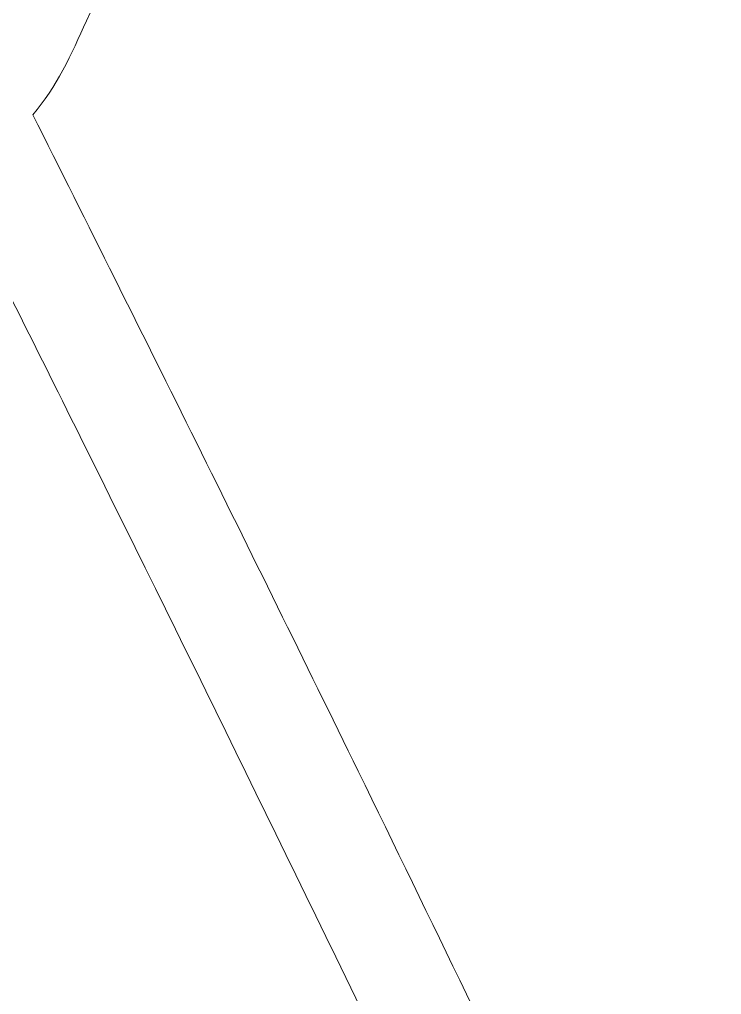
# Model space of a CAD drawing. Extents: x 431 to 599, y -390 to -223.
# Drawn here: x 486.056 to 486.679, y -291.56 to -290.694 of the extents above; entities that cross this region are included whole.
import ezdxf

# ---------------------------------------------------------------- set-up
doc = ezdxf.new("R2010")
doc.units = 0
doc.header["$MEASUREMENT"] = 0
doc.layers.add('Layer 1', color=7, linetype='Continuous', lineweight=0)

# ---------------------------------------------------------------- blocks, each defined once
blk = doc.blocks.new('Block_0')
at = {"layer": 'Layer 1'}
for points, knots in [([(491.24543, -289.95285), (491.04949, -289.86347), (490.85156, -289.77879), (490.65185, -289.69869), (490.65539, -289.59868), (490.59028, -289.48932), (490.55548, -289.40224), (490.49256, -289.2448), (490.43553, -289.08502), (490.38442, -288.92336), (490.27999, -288.59301), (490.20034, -288.25485), (490.1458, -287.91271), (490.03693, -287.22978), (490.02922, -286.52843), (490.12557, -285.84351), (490.14919, -285.67562), (490.17907, -285.5086), (490.21511, -285.34293), (490.22927, -285.27786), (490.24724, -285.20848), (490.24942, -285.14176), (490.42802, -285.03919), (490.60317, -284.93054), (490.7735, -284.81371), (490.86469, -284.75117), (490.95425, -284.68633), (491.04232, -284.61948), (491.08802, -284.58479), (491.04307, -284.50634), (490.99674, -284.5415), (490.75427, -284.72556), (490.50013, -284.89128), (490.23799, -285.04343), (490.22714, -285.00773), (490.20783, -284.97407), (490.17625, -284.94378), (490.12702, -284.89656), (490.06303, -284.86884), (490.00304, -284.8384), (489.92588, -284.79926), (489.85012, -284.75736), (489.77581, -284.71303), (489.63952, -284.63171), (489.50819, -284.54221), (489.38153, -284.44662), (488.86127, -284.05401), (488.42472, -283.56301), (487.99419, -283.07727), (487.74197, -282.79271), (487.48983, -282.50807), (487.23765, -282.22347), (487.10978, -282.07916), (486.98191, -281.93486), (486.85404, -281.79056), (486.79809, -281.72742), (486.74394, -281.66185), (486.68558, -281.60092), (486.71429, -281.52515), (486.74279, -281.4493), (486.77159, -281.37356), (486.8145, -281.26075), (486.85752, -281.14797), (486.90062, -281.03521), (486.92139, -280.98089), (486.83412, -280.95738), (486.81355, -281.01121), (486.74608, -281.18768), (486.67905, -281.36431), (486.61207, -281.54097), (486.58062, -281.52257), (486.54588, -281.51103), (486.50584, -281.5096), (486.43025, -281.50692), (486.35249, -281.53343), (486.27957, -281.54991), (486.18744, -281.57073), (486.09506, -281.59044), (486.00246, -281.60903), (485.81726, -281.64622), (485.63116, -281.67893), (485.44438, -281.70717), (485.08261, -281.76187), (484.7182, -281.79924), (484.35291, -281.81997), (483.62209, -281.86142), (482.88743, -281.83555), (482.16143, -281.74198), (481.9837, -281.71908), (481.80661, -281.69158), (481.63014, -281.66053), (481.62773, -281.65438), (481.62525, -281.64826), (481.62284, -281.64211), (481.58171, -281.53728), (481.54096, -281.43228), (481.50052, -281.32717), (481.47987, -281.27349), (481.39253, -281.29681), (481.41345, -281.35118), (481.47283, -281.50552), (481.53324, -281.65947), (481.59415, -281.81321), (481.15364, -283.03833), (480.18339, -283.96538), (479.18319, -284.75415), (478.9019, -284.97597), (478.61426, -285.18958), (478.32571, -285.40183), (478.3187, -285.39914), (478.31168, -285.39646), (478.30466, -285.39377), (478.19773, -285.35285), (478.09079, -285.31193), (477.98386, -285.27101), (477.92954, -285.25022), (477.90603, -285.3375), (477.95985, -285.35809), (478.06691, -285.39905), (478.17396, -285.44002), (478.28102, -285.48098), (478.28317, -285.48501), (478.28613, -285.48882), (478.29018, -285.4922), (478.5051, -285.67188), (478.62031, -285.92852), (478.68652, -286.19555), (478.7596, -286.49026), (478.7847, -286.79771), (478.80578, -287.09981), (478.85381, -287.78791), (478.83138, -288.48162), (478.73746, -289.16502), (478.68866, -289.52015), (478.62023, -289.87232), (478.53396, -290.2202), (478.45131, -290.25576), (478.36956, -290.29348), (478.28904, -290.33407), (478.18633, -290.38583), (478.08624, -290.4424), (477.9889, -290.50365), (477.93983, -290.53452), (477.98509, -290.61269), (478.03447, -290.58162), (478.18852, -290.48469), (478.34945, -290.40162), (478.51467, -290.32792), (478.51916, -290.34231), (478.52984, -290.35491), (478.54514, -290.35742), (479.2412, -290.47173), (479.96386, -290.61527), (480.57433, -290.98679), (480.87607, -291.17042), (481.13903, -291.41312), (481.32799, -291.71292), (481.53384, -292.03953), (481.6522, -292.41), (481.76588, -292.77618), (481.89141, -293.18054), (482.01468, -293.59098), (482.23624, -293.95515), (482.18953, -294.06295), (482.14208, -294.17054), (482.09405, -294.278), (482.0469, -294.38349), (481.99946, -294.48885), (481.95202, -294.59421), (481.92835, -294.64678), (482.00614, -294.69274), (482.02999, -294.63979), (482.13424, -294.40827), (482.23859, -294.17628), (482.34008, -293.94301), (482.76303, -293.50962), (483.32241, -293.23919), (483.90929, -293.1061), (484.58402, -292.95309), (485.28507, -292.98702), (485.96282, -293.10263), (486.37177, -293.17239), (486.77507, -293.27103), (487.17588, -293.37725), (487.17776, -293.37775), (487.17975, -293.37792), (487.18172, -293.37815), (487.20022, -293.42181), (487.21902, -293.46534), (487.23733, -293.50908), (487.27941, -293.60962), (487.32094, -293.71038), (487.362, -293.81135), (487.38361, -293.86447), (487.471, -293.84124), (487.44908, -293.78734), (487.38158, -293.62139), (487.31231, -293.4562), (487.24209, -293.29141), (487.46156, -292.17653), (488.22094, -291.26055), (489.1361, -290.6213), (489.3695, -290.45828), (489.61405, -290.31127), (489.8667, -290.18011), (489.99234, -290.11488), (490.12001, -290.05359), (490.24943, -289.99625), (490.31796, -289.96588), (490.38728, -289.93752), (490.45644, -289.90865), (490.51382, -289.8847), (490.57236, -289.85726), (490.61211, -289.80761), (490.61795, -289.80032), (490.62302, -289.79287), (490.62745, -289.7853), (490.71917, -289.82204), (490.81058, -289.85971), (490.90155, -289.89871), (491.00151, -289.94157), (491.10091, -289.98569), (491.19986, -290.03083), (491.25234, -290.05477), (491.29829, -289.97697), (491.24543, -289.95285)], [0, 0, 0, 0, 1, 1, 1, 2, 2, 2, 3, 3, 3, 4, 4, 4, 5, 5, 5, 6, 6, 6, 7, 7, 7, 8, 8, 8, 9, 9, 9, 10, 10, 10, 11, 11, 11, 12, 12, 12, 13, 13, 13, 14, 14, 14, 15, 15, 15, 16, 16, 16, 17, 17, 17, 18, 18, 18, 19, 19, 19, 20, 20, 20, 21, 21, 21, 22, 22, 22, 23, 23, 23, 24, 24, 24, 25, 25, 25, 26, 26, 26, 27, 27, 27, 28, 28, 28, 29, 29, 29, 30, 30, 30, 31, 31, 31, 32, 32, 32, 33, 33, 33, 34, 34, 34, 35, 35, 35, 36, 36, 36, 37, 37, 37, 38, 38, 38, 39, 39, 39, 40, 40, 40, 41, 41, 41, 42, 42, 42, 43, 43, 43, 44, 44, 44, 45, 45, 45, 46, 46, 46, 47, 47, 47, 48, 48, 48, 49, 49, 49, 50, 50, 50, 51, 51, 51, 52, 52, 52, 53, 53, 53, 54, 54, 54, 55, 55, 55, 56, 56, 56, 57, 57, 57, 58, 58, 58, 59, 59, 59, 60, 60, 60, 61, 61, 61, 62, 62, 62, 63, 63, 63, 64, 64, 64, 65, 65, 65, 66, 66, 66, 67, 67, 67, 68, 68, 68, 69, 69, 69, 70, 70, 70, 71, 71, 71, 72, 72, 72, 73, 73, 73, 74, 74, 74, 75, 75, 75, 75]), ([(486.3566, -291.36159), (486.26137, -291.16657), (486.16492, -290.97216), (486.06755, -290.7782), (486.08891, -290.75427), (486.10174, -290.72412), (486.11527, -290.69486), (486.1503, -290.61914), (486.18798, -290.54465), (486.22814, -290.47152), (486.55141, -289.88295), (487.03752, -289.38601), (487.61893, -289.05002), (487.67197, -289.01936), (487.72582, -288.99016), (487.78034, -288.96224), (487.97388, -289.00612), (488.16775, -289.04859), (488.36126, -289.09238), (488.5168, -289.12757), (488.67171, -289.16482), (488.82599, -289.20413), (488.65164, -289.2956), (488.50256, -289.4282), (488.36767, -289.5726), (488.19326, -289.7593), (488.03201, -289.95937), (487.87755, -290.16271), (487.56212, -290.57795), (487.28328, -291.02096), (487.04521, -291.4849), (486.93265, -291.70424), (486.82961, -291.92833), (486.73545, -292.15614), (486.61164, -291.89012), (486.48536, -291.62524), (486.3566, -291.36159)], [0, 0, 0, 0, 1, 1, 1, 2, 2, 2, 3, 3, 3, 4, 4, 4, 5, 5, 5, 6, 6, 6, 7, 7, 7, 8, 8, 8, 9, 9, 9, 10, 10, 10, 11, 11, 11, 12, 12, 12, 12]), ([(483.01225, -292.09408), (483.1075, -291.73328), (483.1765, -291.36586), (483.27504, -291.00611), (483.28868, -291.00145), (483.30217, -290.99638), (483.31545, -290.99176), (483.40785, -290.95961), (483.50122, -290.93025), (483.59538, -290.90367), (483.7837, -290.85054), (483.97517, -290.80864), (484.16842, -290.77799), (484.55959, -290.71595), (484.95883, -290.70194), (485.35349, -290.73437), (485.45139, -290.74241), (485.5491, -290.75322), (485.64632, -290.76731), (485.74192, -290.78117), (485.83622, -290.80166), (485.93152, -290.81689), (485.95045, -290.81991), (485.96914, -290.82107), (485.9872, -290.81919), (486.02948, -290.90341), (486.07169, -290.98767), (486.1136, -291.07208), (486.30574, -291.45907), (486.49368, -291.84824), (486.67572, -292.24013), (485.69461, -292.01456), (484.66933, -291.99664), (483.68049, -292.18584), (483.42841, -292.23407), (483.17916, -292.29611), (482.93376, -292.37114), (482.96129, -292.27924), (482.98773, -292.18698), (483.01225, -292.09408)], [0, 0, 0, 0, 1, 1, 1, 2, 2, 2, 3, 3, 3, 4, 4, 4, 5, 5, 5, 6, 6, 6, 7, 7, 7, 8, 8, 8, 9, 9, 9, 10, 10, 10, 11, 11, 11, 12, 12, 12, 13, 13, 13, 13])]:
    blk.add_open_spline(points, degree=3, knots=knots, dxfattribs=at)

msp = doc.modelspace()

# ---------------------------------------------------------------- block references
at = {"layer": 'Layer 1'}
msp.add_blockref('Block_0', (0, 0), dxfattribs=at)

doc.saveas('drawing.dxf')
